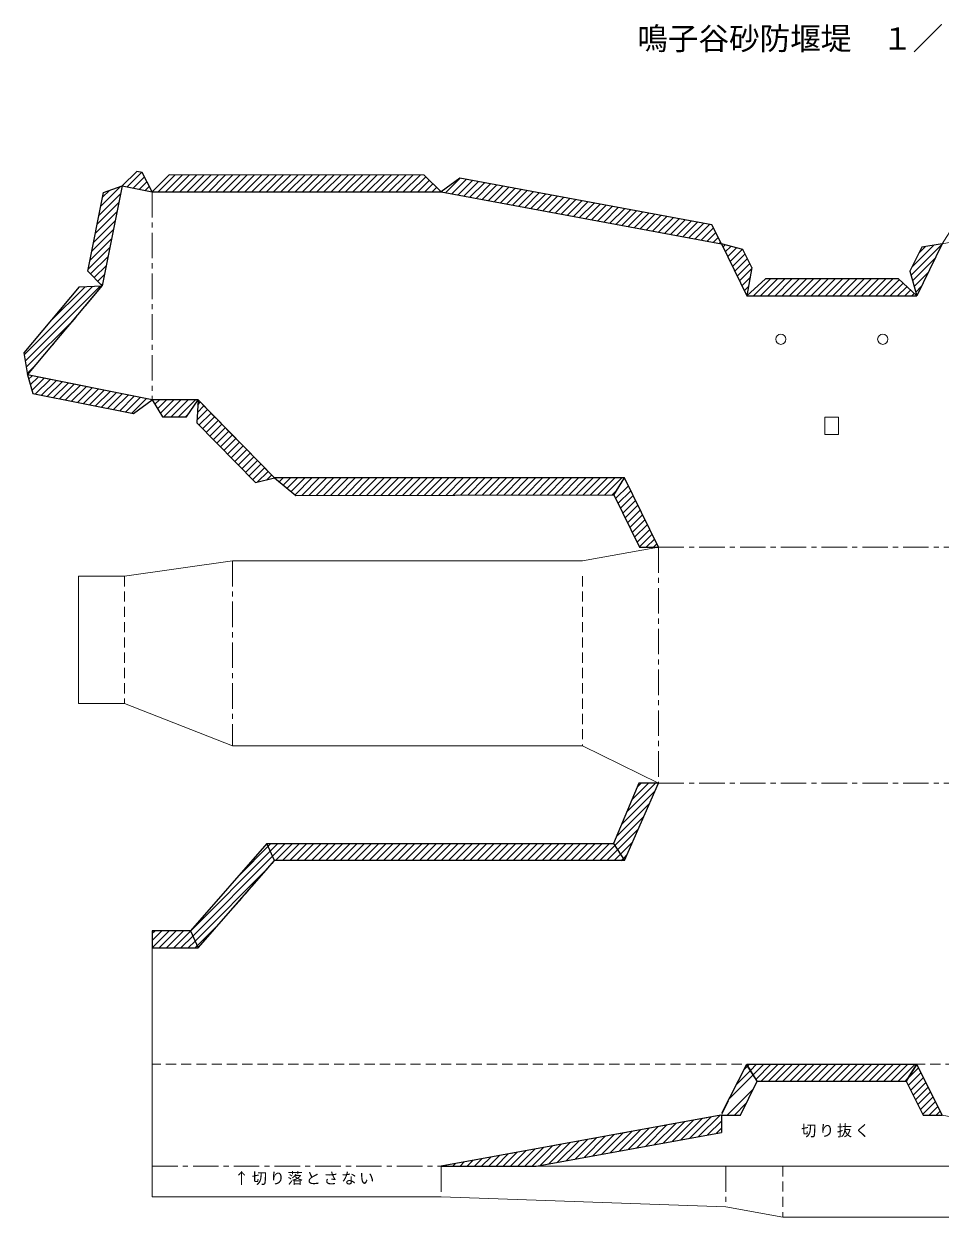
# Model space of a CAD drawing. Units: millimetres at full size, sheet at 1:300. Extents: x -1911260 to 408766, y -45196 to 976532.
# Drawn here: x -413978 to -359924, y 791137 to 861358 of the extents above; entities that cross this region are included whole.
import ezdxf
from ezdxf.enums import TextEntityAlignment as Align

# ---------------------------------------------------------------- set-up
doc = ezdxf.new("R2010")
doc.units = ezdxf.units.MM
doc.header["$LTSCALE"] = 300
doc.linetypes.add('CHAIN1', pattern=[8, 5, -1, 1, -1])
doc.linetypes.add('DASHED2', pattern=[3, 2, -1])
doc.layers.add('0-0', color=4, linetype='Continuous', lineweight=5)
doc.layers.add('0-1', color=2, linetype='Continuous')
doc.styles.add('ＭＳ ゴシック', font='')
doc.styles.get('ＭＳ ゴシック').set_extended_font_data('MS Gothic')

msp = doc.modelspace()

# ---------------------------------------------------------------- linework, layer by layer
at = {"layer": '0-0', "color": 2, "linetype": 'CHAIN1'}
for p, q in [((-406421.2, 851466.5), (-408186.3, 851819.2)), ((-406421.2, 851466.5), (-406421.2, 839229.3)), ((-406421.2, 851466.5), (-406239.1, 851466.5)), ((-406239.1, 851466.5), (-389421.2, 851466.5)), ((-389421.2, 851466.5), (-372921.2, 848406.5)), ((-406419.1, 839228.8), (-403721.2, 839226.5)), ((-376621.2, 830556.5), (-356221.2, 830556.5)), ((-376621.2, 830556.5), (-376621.2, 816681.5)), ((-401693.2, 829756.5), (-401693.2, 818881.5)), ((-376621.2, 816681.5), (-356221.2, 816681.5)), ((-371434.3, 800110.7), (-372921.2, 797137)), ((-389421.2, 794137), (-372949.9, 797137)), ((-406421.2, 794137), (-389421.2, 794134)), ((-389421.2, 794134), (-389421.2, 792337)), ((-372651.2, 794134), (-372651.2, 791737))]:
    msp.add_line(p, q, dxfattribs=at)
at = {"layer": '0-0'}
for p, q in [((-406421.2, 851466.5), (-405421.2, 852466.5)), ((-390431.2, 852466.5), (-405421.2, 852466.5)), ((-390414.1, 852459.4), (-390431.2, 852466.5)), ((-371647.9, 848080.8), (-371126, 847016.1)), ((-371126, 847016.1), (-371421.2, 845346.5)), ((-377713, 816681.5), (-376621.2, 816681.5)), ((-406421.2, 807983), (-406421.2, 806983)), ((-404174.5, 807983), (-403721.2, 806983)), ((-406421.2, 806983), (-406421.2, 794137)), ((-371421.2, 800137), (-370803.2, 799137)), ((-370803.2, 799137), (-371803.2, 797137)), ((-362039.2, 799137), (-361039.2, 797137)), ((-372921.2, 797137), (-371803.2, 797137)), ((-372921.2, 797137), (-372921.2, 796120.6)), ((-359921.2, 797137), (-361039.2, 797137)), ((-383831, 794137), (-372921.2, 796120.6)), ((-389421.2, 794137), (-343421.2, 794137))]:
    msp.add_line(p, q, dxfattribs=at)
at = {"layer": '0-0', "color": 7, "linetype": 'DASHED2'}
for p, q in [((-408056.2, 828856.5), (-408056.2, 821356.5)), ((-381093.2, 828856.5), (-381093.2, 818881.5)), ((-333021.2, 800137), (-406421.2, 800137)), ((-369297.2, 794137), (-369297.2, 791137))]:
    msp.add_line(p, q, dxfattribs=at)
at = {"layer": '0-0'}
for points in [[(-406421.2, 851466.5), (-407022.3, 852606.4), (-407323.4, 852666.5), (-408186.3, 851819.2), (-409284.8, 851425.1), (-410208.2, 846804), (-409362, 845935.5), (-410721, 845874.4), (-413978.3, 842007.7), (-413773.7, 840698.4), (-413442.9, 839612.4), (-407522.8, 838427.2), (-406419.1, 839228.8), (-405815.1, 838226.5), (-404396.7, 838226.5), (-403721.2, 839226.5), (-403803.8, 837882.3), (-400349.3, 834358.8), (-399221.2, 834636.5), (-397960.2, 833607.9), (-379240.3, 833627.5), (-378621.2, 834636.5)], [(-390431.2, 852466.5), (-390414.1, 852459.4), (-389421.2, 851466.5)], [(-389421.2, 851466.5), (-388308.8, 852277.3), (-373475.1, 849526.3)], [(-343421.2, 851466.5), (-344801.7, 852227.5), (-359193.4, 849558.5), (-359921.2, 848406.5), (-361123.3, 848226.1), (-361818.5, 846807.9), (-361421.2, 845346.5), (-362495.1, 846346.5), (-370323.2, 846346.5), (-371421.2, 845346.5)], [(-371647.9, 848080.8), (-372921.2, 848406.5), (-373475.1, 849526.3)], [(-379240.3, 833627.5), (-377734.9, 830556.5), (-376621.2, 830556.5)], [(-376621.2, 830556.5), (-381093.2, 829756.5), (-401693.2, 829756.5), (-408056.2, 828856.5), (-410756.2, 828856.5)], [(-410756.2, 828856.5), (-410756.2, 821356.5), (-408056.2, 821356.5), (-401693.2, 818881.5), (-381093.2, 818881.5), (-376621.2, 816681.5)], [(-377773.3, 816681.5), (-379274.8, 813117.5), (-378621.2, 812117.5)], [(-399674.5, 813117.5), (-404174.5, 807983), (-406421.2, 807983)], [(-379274.8, 813117.5), (-399674.5, 813117.5), (-399221.2, 812117.5)], [(-370803.2, 799137), (-362039.2, 799137), (-361421.2, 800137)], [(-406421.2, 794137), (-406421.2, 792337), (-389421.2, 792337), (-372651.2, 791737), (-369297.2, 791137), (-359297.2, 791137), (-355943.2, 791737), (-339173.2, 792337), (-323173.2, 792337), (-323173.2, 794137)]]:
    msp.add_lwpolyline(points, dxfattribs=at)
at = {"layer": '0-0', "color": 2, "linetype": 'CHAIN1'}
for points in [[(-408200.2, 851807.9), (-409362, 845935.5), (-413773.7, 840698.4), (-406424.2, 839227.1)], [(-372921.2, 848406.5), (-371421.2, 845346.5), (-361421.2, 845346.5), (-359921.2, 848406.5), (-343421.2, 851466.5), (-327421.2, 851466.5), (-329221.2, 848406.5)], [(-403721.2, 839226.5), (-399221.2, 834636.5), (-378621.2, 834636.5), (-376621.2, 830556.5)], [(-406421.2, 806983), (-403721.2, 806983), (-399221.2, 812117.5), (-378621.2, 812117.5), (-376621.2, 816681.5)], [(-371421.2, 800137), (-361421.2, 800137), (-359921.2, 797137), (-343421.2, 794137)]]:
    msp.add_lwpolyline(points, dxfattribs=at)
at = {"layer": '0-0'}
msp.add_lwpolyline([(-366821.2, 838206.5), (-366821.2, 837186.5), (-366021.2, 837186.5), (-366021.2, 838206.5)], close=True, dxfattribs=at)
for centre in [(-369421.2, 842796.5), (-363421.2, 842796.5)]:
    msp.add_circle(centre, 300, dxfattribs=at)
at = {"layer": '0-1', "color": 5}
for p, q in [((-408186.3, 851819.2), (-407323.4, 852666.5)), ((-409284.8, 851425.1), (-408186.3, 851819.2)), ((-408186.3, 851819.2), (-406421.2, 851466.5)), ((-410208.2, 846804), (-409284.8, 851425.1)), ((-372921.2, 848406.5), (-371421.2, 845346.5)), ((-359921.2, 848406.5), (-361421.2, 845346.5)), ((-359921.2, 848406.5), (-361123.3, 848226.1)), ((-371126, 847016.1), (-371421.2, 845346.5)), ((-362495.1, 846346.5), (-370323.2, 846346.5)), ((-362495.1, 846346.5), (-361421.2, 845346.5)), ((-413773.7, 840698.4), (-409362, 845935.5)), ((-410721, 845874.4), (-409362, 845935.5)), ((-406419.1, 839228.8), (-413773.7, 840698.4)), ((-404174.5, 807983), (-406421.2, 807983)), ((-371421.2, 800137), (-361421.2, 800137)), ((-372949.9, 797137), (-389421.2, 794137)), ((-372921.2, 797137), (-372921.2, 796120.6))]:
    msp.add_line(p, q, dxfattribs=at)
at = {"layer": '0-1'}
for p, q in [((-407895.7, 851761.1), (-407045.8, 852611.1)), ((-407542.1, 851690.5), (-406885.5, 852347.1)), ((-407188.5, 851619.8), (-406739.1, 852069.3)), ((-406834.9, 851549.2), (-406592.6, 851791.5)), ((-406069.1, 851466.5), (-405069.2, 852466.3)), ((-405644.8, 851466.5), (-404645.2, 852466.1)), ((-405220.5, 851466.5), (-404221.1, 852465.9)), ((-404796.3, 851466.5), (-403797, 852465.7)), ((-404372, 851466.5), (-403373, 852465.5)), ((-403947.7, 851466.5), (-402948.9, 852465.3)), ((-403523.5, 851466.5), (-402524.8, 852465.1)), ((-403099.2, 851466.5), (-402100.8, 852464.9)), ((-402675, 851466.5), (-401676.7, 852464.7)), ((-402250.7, 851466.5), (-401252.7, 852464.5)), ((-401826.4, 851466.5), (-400828.6, 852464.3)), ((-401402.2, 851466.5), (-400404.5, 852464.1)), ((-400977.9, 851466.5), (-399980.5, 852463.9)), ((-400553.6, 851466.5), (-399556.4, 852463.7)), ((-400129.4, 851466.5), (-399132.3, 852463.5)), ((-399705.1, 851466.5), (-398708.3, 852463.3)), ((-399280.8, 851466.5), (-398284.2, 852463.1)), ((-398856.6, 851466.5), (-397860.1, 852462.9)), ((-398432.3, 851466.5), (-397436.1, 852462.7)), ((-398008, 851466.5), (-397012, 852462.5)), ((-397583.8, 851466.5), (-396587.9, 852462.3)), ((-397159.5, 851466.5), (-396163.9, 852462.1)), ((-396735.3, 851466.5), (-395739.8, 852461.9)), ((-396311, 851466.5), (-395315.8, 852461.7)), ((-395886.7, 851466.5), (-394891.7, 852461.5)), ((-395462.5, 851466.5), (-394467.6, 852461.3)), ((-395038.2, 851466.5), (-394043.6, 852461.1)), ((-394613.9, 851466.5), (-393619.5, 852460.9)), ((-394189.7, 851466.5), (-393195.4, 852460.7)), ((-393765.4, 851466.5), (-392771.4, 852460.5)), ((-393341.1, 851466.5), (-392347.3, 852460.3)), ((-392916.9, 851466.5), (-391923.2, 852460.1)), ((-392492.6, 851466.5), (-391499.2, 852459.9)), ((-392068.3, 851466.5), (-391075.1, 852459.7)), ((-391644.1, 851466.5), (-390651, 852459.5)), ((-391219.8, 851466.5), (-390320.5, 852365.8)), ((-390795.6, 851466.5), (-390108.4, 852153.7)), ((-390371.3, 851466.5), (-389896.2, 851941.5)), ((-389149, 851416), (-388291, 852274)), ((-388791.1, 851349.6), (-387933.1, 852207.6)), ((-388433.2, 851283.3), (-387575.3, 852141.2)), ((-388075.3, 851216.9), (-387217.4, 852074.8)), ((-387717.4, 851150.5), (-386859.5, 852008.5)), ((-387359.5, 851084.1), (-386501.6, 851942.1)), ((-387001.6, 851017.8), (-386143.7, 851875.7)), ((-386643.7, 850951.4), (-385785.8, 851809.3)), ((-409547.8, 850109.1), (-408273.4, 851383.5)), ((-409441.8, 850639.3), (-408304.3, 851776.9)), ((-409335.9, 851169.5), (-408965.9, 851539.5)), ((-406481.3, 851478.5), (-406446.1, 851513.7)), ((-389947, 851466.5), (-389684.1, 851729.4)), ((-389522.8, 851466.5), (-389472, 851517.3)), ((-386285.9, 850885), (-385427.9, 851743)), ((-385928, 850818.7), (-385070, 851676.6)), ((-385570.1, 850752.3), (-384712.1, 851610.2)), ((-385212.2, 850685.9), (-384354.2, 851543.9)), ((-384854.3, 850619.5), (-383996.3, 851477.5)), ((-384496.4, 850553.2), (-383638.5, 851411.1)), ((-384138.5, 850486.8), (-383280.6, 851344.7)), ((-383780.6, 850420.4), (-382922.7, 851278.4)), ((-383422.7, 850354), (-382564.8, 851212)), ((-383064.8, 850287.7), (-382206.9, 851145.6)), ((-382706.9, 850221.3), (-381849, 851079.2)), ((-409653.7, 849578.9), (-408379.3, 850853.3)), ((-382349, 850154.9), (-381491.1, 851012.9)), ((-381991.2, 850088.6), (-381133.2, 850946.5)), ((-381633.3, 850022.2), (-380775.3, 850880.1)), ((-381275.4, 849955.8), (-380417.4, 850813.8)), ((-380917.5, 849889.4), (-380059.5, 850747.4)), ((-380559.6, 849823.1), (-379701.6, 850681)), ((-380201.7, 849756.7), (-379343.8, 850614.6)), ((-379843.8, 849690.3), (-378985.9, 850548.3)), ((-379485.9, 849624), (-378628, 850481.9)), ((-379128, 849557.6), (-378270.1, 850415.5)), ((-409865.6, 848518.5), (-408591.2, 849792.9)), ((-409759.7, 849048.7), (-408485.2, 850323.1)), ((-378770.1, 849491.2), (-377912.2, 850349.1)), ((-378412.2, 849424.8), (-377554.3, 850282.8)), ((-378054.3, 849358.5), (-377196.4, 850216.4)), ((-377696.5, 849292.1), (-376838.5, 850150)), ((-377338.6, 849225.7), (-376480.6, 850083.7)), ((-376980.7, 849159.3), (-376122.7, 850017.3)), ((-376622.8, 849093), (-375764.8, 849950.9)), ((-376264.9, 849026.6), (-375406.9, 849884.5)), ((-375907, 848960.2), (-375049.1, 849818.2)), ((-375549.1, 848893.9), (-374691.2, 849751.8)), ((-375191.2, 848827.5), (-374333.3, 849685.4)), ((-409971.6, 847988.3), (-408697.1, 849262.7)), ((-374833.3, 848761.1), (-373975.4, 849619)), ((-374475.4, 848694.7), (-373617.5, 849552.7)), ((-374117.5, 848628.4), (-373390.6, 849355.3)), ((-373759.7, 848562), (-373250.1, 849071.5)), ((-410077.5, 847458), (-408803.1, 848732.5)), ((-373401.8, 848495.6), (-373109.7, 848787.6)), ((-373043.9, 848429.2), (-372969.3, 848503.8)), ((-372829.5, 848219.4), (-372699.1, 848349.7)), ((-361753.2, 846567.7), (-359927.7, 848393.2)), ((-361704.3, 847040.9), (-360412.4, 848332.8)), ((-410183.5, 846927.8), (-408909, 848202.3)), ((-410047.7, 846639.3), (-409015, 847672)), ((-372689.9, 847934.7), (-372361.3, 848263.3)), ((-372550.3, 847650), (-372023.4, 848176.9)), ((-372410.8, 847365.3), (-371685.6, 848090.5)), ((-372271.2, 847080.6), (-371523.9, 847827.9)), ((-361296.3, 847873.1), (-360911.5, 848257.9)), ((-409838.3, 846424.4), (-409120.9, 847141.8)), ((-372131.7, 846795.9), (-371384.3, 847543.2)), ((-371992.1, 846511.2), (-371244.8, 847258.5)), ((-371852.5, 846226.5), (-371139.5, 846939.5)), ((-361662.5, 846234.2), (-360335.6, 847561)), ((-409629, 846209.5), (-409226.9, 846611.6)), ((-371713, 845941.8), (-371230.6, 846424.1)), ((-371035.4, 845346.5), (-370035.4, 846346.5)), ((-370611.2, 845346.5), (-369611.2, 846346.5)), ((-370186.9, 845346.5), (-369186.9, 846346.5)), ((-369762.7, 845346.5), (-368762.7, 846346.5)), ((-369338.4, 845346.5), (-368338.4, 846346.5)), ((-368914.1, 845346.5), (-367914.1, 846346.5)), ((-368489.9, 845346.5), (-367489.9, 846346.5)), ((-368065.6, 845346.5), (-367065.6, 846346.5)), ((-367641.3, 845346.5), (-366641.3, 846346.5)), ((-367217.1, 845346.5), (-366217.1, 846346.5)), ((-366792.8, 845346.5), (-365792.8, 846346.5)), ((-366368.5, 845346.5), (-365368.5, 846346.5)), ((-365944.3, 845346.5), (-364944.3, 846346.5)), ((-365520, 845346.5), (-364520, 846346.5)), ((-365095.8, 845346.5), (-364095.8, 846346.5)), ((-364671.5, 845346.5), (-363671.5, 846346.5)), ((-364247.2, 845346.5), (-363247.2, 846346.5)), ((-363823, 845346.5), (-362823, 846346.5)), ((-363398.7, 845346.5), (-362445.2, 846300)), ((-361571.8, 845900.6), (-360743.6, 846728.8)), ((-413958.3, 841880.2), (-409928.5, 845910)), ((-413901, 841513.2), (-409484.2, 845930)), ((-412498.9, 843763.9), (-410372.7, 845890.1)), ((-409419.6, 845994.6), (-409332.8, 846081.4)), ((-371573.4, 845657), (-371321.8, 845908.7)), ((-362974.4, 845346.5), (-362225.5, 846095.4)), ((-362550.2, 845346.5), (-362005.8, 845890.9)), ((-362125.9, 845346.5), (-361786.1, 845686.3)), ((-361701.6, 845346.5), (-361566.4, 845481.7)), ((-361481.1, 845567), (-361151.5, 845896.6)), ((-371433.9, 845372.3), (-371412.9, 845393.3)), ((-413843.7, 841146.3), (-411005.7, 843984.3)), ((-413786.3, 840779.4), (-413273.5, 841292.3)), ((-413696.5, 840445), (-413498.1, 840643.4)), ((-413597.4, 840119.7), (-413144.5, 840572.7)), ((-413498.4, 839794.5), (-412790.9, 840502.1)), ((-413287.4, 839581.2), (-412437.3, 840431.4)), ((-412933.9, 839510.5), (-412083.6, 840360.7)), ((-412580.4, 839439.7), (-411730, 840290.1)), ((-412226.9, 839368.9), (-411376.4, 840219.4)), ((-411873.4, 839298.2), (-411022.8, 840148.8)), ((-411519.9, 839227.4), (-410669.2, 840078.1)), ((-411166.4, 839156.6), (-410315.6, 840007.5)), ((-410812.9, 839085.9), (-409962, 839936.8)), ((-410459.4, 839015.1), (-409608.4, 839866.1)), ((-410105.9, 838944.3), (-409254.8, 839795.5)), ((-409752.5, 838873.6), (-408901.2, 839724.8)), ((-409399, 838802.8), (-408547.6, 839654.2)), ((-409045.5, 838732), (-408194, 839583.5)), ((-408692, 838661.3), (-407840.4, 839512.9)), ((-408338.5, 838590.5), (-407486.8, 839442.2)), ((-407985, 838519.7), (-407133.2, 839371.5)), ((-407631.5, 838448.9), (-406779.5, 839300.9)), ((-406449.2, 839207), (-406425.9, 839230.2)), ((-406262.6, 838969.3), (-406003.4, 839228.5)), ((-406103.1, 838704.5), (-405579.5, 839228.1)), ((-405943.6, 838439.8), (-405155.6, 839227.7)), ((-405732.6, 838226.5), (-404731.7, 839227.4)), ((-405308.3, 838226.5), (-404307.8, 839227)), ((-404884.1, 838226.5), (-403883.9, 839226.6)), ((-403793.8, 838043.9), (-403171.7, 838666)), ((-403766.1, 838496), (-403381.8, 838880.3)), ((-403738.3, 838948), (-403591.8, 839094.5)), ((-403668.8, 837744.7), (-402961.7, 838451.8)), ((-404459.8, 838226.5), (-404265.2, 838421.1)), ((-403458.8, 837530.4), (-402751.7, 838237.6)), ((-403248.8, 837316.2), (-402541.6, 838023.4)), ((-403038.8, 837102), (-402331.6, 837809.1)), ((-402828.7, 836887.7), (-402121.6, 837594.9)), ((-402618.7, 836673.5), (-401911.5, 837380.7)), ((-402408.7, 836459.3), (-401701.5, 837166.4)), ((-402198.6, 836245), (-401491.5, 836952.2)), ((-401988.6, 836030.8), (-401281.5, 836738)), ((-401778.6, 835816.6), (-401071.4, 836523.7)), ((-401568.5, 835602.4), (-400861.4, 836309.5)), ((-401358.5, 835388.1), (-400651.4, 836095.3)), ((-401148.5, 835173.9), (-400441.3, 835881)), ((-400938.4, 834959.7), (-400231.3, 835666.8)), ((-400728.4, 834745.4), (-400021.3, 835452.6)), ((-400518.4, 834531.2), (-399811.2, 835238.3)), ((-400239.5, 834385.8), (-399601.2, 835024.1)), ((-399676.7, 834524.4), (-399391.2, 834809.9)), ((-399176.6, 834600.1), (-399140.3, 834636.5)), ((-398943, 834409.5), (-398716, 834636.5)), ((-398709.3, 834218.9), (-398291.7, 834636.5)), ((-398475.6, 834028.4), (-397867.5, 834636.5)), ((-398242, 833837.8), (-397443.2, 834636.5)), ((-398008.3, 833647.2), (-397019, 834636.5)), ((-397622.8, 833608.4), (-396594.7, 834636.5)), ((-397197.8, 833609.1), (-396170.4, 834636.5)), ((-396772.9, 833609.7), (-395746.2, 834636.5)), ((-396348, 833610.4), (-395321.9, 834636.5)), ((-395923.1, 833611), (-394897.6, 834636.5)), ((-395498.2, 833611.7), (-394473.4, 834636.5)), ((-395073.3, 833612.3), (-394049.1, 834636.5)), ((-394648.4, 833613), (-393624.8, 834636.5)), ((-394223.4, 833613.6), (-393200.6, 834636.5)), ((-393798.5, 833614.3), (-392776.3, 834636.5)), ((-393373.6, 833614.9), (-392352.1, 834636.5)), ((-392948.7, 833615.6), (-391927.8, 834636.5)), ((-392523.8, 833616.2), (-391503.5, 834636.5)), ((-392098.9, 833616.9), (-391079.3, 834636.5)), ((-391674, 833617.5), (-390655, 834636.5)), ((-391249.1, 833618.2), (-390230.7, 834636.5)), ((-390824.1, 833618.8), (-389806.5, 834636.5)), ((-390399.2, 833619.5), (-389382.2, 834636.5)), ((-389974.3, 833620.1), (-388957.9, 834636.5)), ((-389549.4, 833620.8), (-388533.7, 834636.5)), ((-389124.5, 833621.4), (-388109.4, 834636.5)), ((-388699.6, 833622.1), (-387685.1, 834636.5)), ((-388274.7, 833622.7), (-387260.9, 834636.5)), ((-387849.7, 833623.4), (-386836.6, 834636.5)), ((-387424.8, 833624), (-386412.4, 834636.5)), ((-386999.9, 833624.7), (-385988.1, 834636.5)), ((-386575, 833625.3), (-385563.8, 834636.5)), ((-386150.1, 833626), (-385139.6, 834636.5)), ((-385725.2, 833626.6), (-384715.3, 834636.5)), ((-385300.3, 833627.3), (-384291, 834636.5)), ((-384875.4, 833627.9), (-383866.8, 834636.5)), ((-384450.4, 833628.6), (-383442.5, 834636.5)), ((-384025.5, 833629.2), (-383018.2, 834636.5)), ((-383600.6, 833629.9), (-382594, 834636.5)), ((-383175.7, 833630.5), (-382169.7, 834636.5)), ((-382750.8, 833631.2), (-381745.4, 834636.5)), ((-382325.9, 833631.8), (-381321.2, 834636.5)), ((-381901, 833632.5), (-380896.9, 834636.5)), ((-381476.1, 833633.1), (-380472.7, 834636.5)), ((-381051.1, 833633.7), (-380048.4, 834636.5)), ((-380626.2, 833634.4), (-379624.1, 834636.5)), ((-380201.3, 833635), (-379199.9, 834636.5)), ((-379776.4, 833635.7), (-378775.6, 834636.5)), ((-379351.5, 833636.3), (-379087.6, 833900.2)), ((-379146.4, 833417.1), (-378392.9, 834170.7)), ((-379006.3, 833133), (-378253.3, 833886)), ((-378866.1, 832849), (-378113.7, 833601.3)), ((-378725.9, 832564.9), (-377974.2, 833316.6)), ((-378585.7, 832280.8), (-377834.6, 833031.9)), ((-378445.5, 831996.7), (-377695.1, 832747.2)), ((-378305.4, 831712.6), (-377555.5, 832462.5)), ((-378165.2, 831428.5), (-377415.9, 832177.8)), ((-378025, 831144.5), (-377276.4, 831893.1)), ((-377884.8, 830860.4), (-377136.8, 831608.4)), ((-377744.6, 830576.3), (-376997.3, 831323.7)), ((-377340.2, 830556.5), (-376857.7, 831039)), ((-376915.9, 830556.5), (-376718.1, 830754.3)), ((-378489, 814982.7), (-376790.2, 816681.5)), ((-378180.2, 815715.8), (-377214.5, 816681.5)), ((-377871.3, 816448.9), (-377638.7, 816681.5)), ((-378797.9, 814249.6), (-376820.3, 816227.1)), ((-379106.7, 813516.4), (-377151.2, 815471.9)), ((-379198.3, 813000.5), (-377482.2, 814716.7)), ((-379030.7, 812744), (-377813.1, 813961.5)), ((-378863, 812487.4), (-378144.1, 813206.3)), ((-404168.8, 807970.5), (-399470.9, 812668.4)), ((-401294.3, 811269.2), (-399603.2, 812960.3)), ((-401294.3, 811269.2), (-399603.2, 812960.3)), ((-399603.2, 812960.3), (-399446.1, 813117.5)), ((-399470.9, 812668.4), (-399021.8, 813117.5)), ((-399338.6, 812376.5), (-398597.5, 813117.5)), ((-399173.3, 812117.5), (-398173.3, 813117.5)), ((-398749, 812117.5), (-397749, 813117.5)), ((-398324.8, 812117.5), (-397324.8, 813117.5)), ((-397900.5, 812117.5), (-396900.5, 813117.5)), ((-397476.2, 812117.5), (-396476.2, 813117.5)), ((-397052, 812117.5), (-396052, 813117.5)), ((-396627.7, 812117.5), (-395627.7, 813117.5)), ((-396203.4, 812117.5), (-395203.4, 813117.5)), ((-395779.2, 812117.5), (-394779.2, 813117.5)), ((-395354.9, 812117.5), (-394354.9, 813117.5)), ((-394930.6, 812117.5), (-393930.6, 813117.5)), ((-394506.4, 812117.5), (-393506.4, 813117.5)), ((-394082.1, 812117.5), (-393082.1, 813117.5)), ((-393657.8, 812117.5), (-392657.8, 813117.5)), ((-393233.6, 812117.5), (-392233.6, 813117.5)), ((-392809.3, 812117.5), (-391809.3, 813117.5)), ((-392385.1, 812117.5), (-391385.1, 813117.5)), ((-391960.8, 812117.5), (-390960.8, 813117.5)), ((-391536.5, 812117.5), (-390536.5, 813117.5)), ((-391112.3, 812117.5), (-390112.3, 813117.5)), ((-390688, 812117.5), (-389688, 813117.5)), ((-390263.7, 812117.5), (-389263.7, 813117.5)), ((-389839.5, 812117.5), (-388839.5, 813117.5)), ((-389415.2, 812117.5), (-388415.2, 813117.5)), ((-388990.9, 812117.5), (-387990.9, 813117.5)), ((-388566.7, 812117.5), (-387566.7, 813117.5)), ((-388142.4, 812117.5), (-387142.4, 813117.5)), ((-387718.2, 812117.5), (-386718.2, 813117.5)), ((-387293.9, 812117.5), (-386293.9, 813117.5)), ((-386869.6, 812117.5), (-385869.6, 813117.5)), ((-386445.4, 812117.5), (-385445.4, 813117.5)), ((-386021.1, 812117.5), (-385021.1, 813117.5)), ((-385596.8, 812117.5), (-384596.8, 813117.5)), ((-385172.6, 812117.5), (-384172.6, 813117.5)), ((-384748.3, 812117.5), (-383748.3, 813117.5)), ((-384324, 812117.5), (-383324, 813117.5)), ((-383899.8, 812117.5), (-382899.8, 813117.5)), ((-383475.5, 812117.5), (-382475.5, 813117.5)), ((-383051.2, 812117.5), (-382051.2, 813117.5)), ((-382627, 812117.5), (-381627, 813117.5)), ((-382202.7, 812117.5), (-381202.7, 813117.5)), ((-381778.5, 812117.5), (-380778.5, 813117.5)), ((-381354.2, 812117.5), (-380354.2, 813117.5)), ((-380929.9, 812117.5), (-379929.9, 813117.5)), ((-380505.7, 812117.5), (-379505.7, 813117.5)), ((-380081.4, 812117.5), (-379198.3, 813000.5)), ((-379657.1, 812117.5), (-379030.7, 812744)), ((-379232.9, 812117.5), (-378863, 812487.4)), ((-404036.5, 807678.6), (-399338.6, 812376.5)), ((-378808.6, 812117.5), (-378695.3, 812230.8)), ((-378695.3, 812230.8), (-378475, 812451.1)), ((-403904.2, 807386.6), (-399561, 811729.8)), ((-403771.8, 807094.7), (-402570, 808296.5)), ((-406421.2, 806990.9), (-405429.1, 807983)), ((-406421.2, 807415.2), (-405853.4, 807983)), ((-406421.2, 807839.4), (-406277.6, 807983)), ((-406004.8, 806983), (-405004.8, 807983)), ((-405580.6, 806983), (-404580.6, 807983)), ((-405156.3, 806983), (-404168.8, 807970.5)), ((-404732, 806983), (-404036.5, 807678.6)), ((-404307.8, 806983), (-403904.2, 807386.6)), ((-403883.5, 806983), (-403771.8, 807094.7)), ((-371579.7, 799830.3), (-371381.2, 800028.7)), ((-371381.2, 800028.7), (-371273, 800137)), ((-371214.4, 799771.3), (-370848.7, 800137)), ((-371047.5, 799513.9), (-370424.4, 800137)), ((-370880.6, 799256.5), (-370000.2, 800137)), ((-370575.9, 799137), (-369575.9, 800137)), ((-370151.6, 799137), (-369151.6, 800137)), ((-369727.4, 799137), (-368727.4, 800137)), ((-369303.1, 799137), (-368303.1, 800137)), ((-368878.8, 799137), (-367878.8, 800137)), ((-368454.6, 799137), (-367454.6, 800137)), ((-368030.3, 799137), (-367030.3, 800137)), ((-367606.1, 799137), (-366606.1, 800137)), ((-367181.8, 799137), (-366181.8, 800137)), ((-366757.5, 799137), (-365757.5, 800137)), ((-366333.3, 799137), (-365333.3, 800137)), ((-365909, 799137), (-364909, 800137)), ((-365484.7, 799137), (-364484.7, 800137)), ((-365060.5, 799137), (-364060.5, 800137)), ((-364636.2, 799137), (-363636.2, 800137)), ((-364211.9, 799137), (-363211.9, 800137)), ((-363787.7, 799137), (-362787.7, 800137)), ((-363363.4, 799137), (-362363.4, 800137)), ((-362939.1, 799137), (-361939.1, 800137)), ((-362514.9, 799137), (-361514.9, 800137)), ((-372492.5, 798068.9), (-371047.5, 799513.9)), ((-372036.1, 798949.6), (-371214.4, 799771.3)), ((-361914.9, 798888.4), (-361169.6, 799633.8)), ((-361773.5, 798605.6), (-361028.2, 799350.9)), ((-372575.9, 797137), (-371030.4, 798682.5)), ((-361632.1, 798322.7), (-360886.7, 799068.1)), ((-361490.7, 798039.9), (-360745.3, 798785.2)), ((-361349.3, 797757), (-360603.9, 798502.4)), ((-372151.6, 797137), (-371454.7, 797834)), ((-361207.8, 797474.2), (-360462.5, 798219.6)), ((-361066.4, 797191.4), (-360321.1, 797936.7)), ((-374778.5, 795782.9), (-373530.1, 797031.3)), ((-374260, 795877.2), (-373011.4, 797125.8)), ((-360696.5, 797137), (-360179.6, 797653.9)), ((-360272.2, 797137), (-360038.2, 797371)), ((-378408.3, 795122.9), (-377161.3, 796369.9)), ((-377889.8, 795217.2), (-376642.6, 796464.4)), ((-377371.2, 795311.5), (-376123.8, 796558.9)), ((-376852.7, 795405.8), (-375605.1, 796653.4)), ((-376334.2, 795500.1), (-375086.3, 796747.9)), ((-375815.6, 795594.3), (-374567.6, 796842.3)), ((-375297.1, 795688.6), (-374048.9, 796936.8)), ((-373741.4, 795971.5), (-372921.2, 796791.7)), ((-373222.9, 796065.7), (-372921.2, 796367.4)), ((-382556.7, 794368.7), (-381311.3, 795614.1)), ((-382038.1, 794463), (-380792.6, 795708.6)), ((-381519.6, 794557.3), (-380273.8, 795803.1)), ((-381001.1, 794651.5), (-379755.1, 795897.5)), ((-380482.5, 794745.8), (-379236.3, 795992)), ((-379964, 794840.1), (-378717.6, 796086.5)), ((-379445.4, 794934.4), (-378198.8, 796181)), ((-378926.9, 795028.7), (-377680.1, 796275.5)), ((-385758.2, 794137), (-384942.5, 794952.7)), ((-385334, 794137), (-384423.8, 795047.2)), ((-384909.7, 794137), (-383905, 795141.7)), ((-384485.4, 794137), (-383386.3, 795236.2)), ((-384061.2, 794137), (-382867.5, 795330.6)), ((-383593.8, 794180.1), (-382348.8, 795425.1)), ((-383075.2, 794274.4), (-381830, 795519.6)), ((-388728.1, 794137), (-388573.7, 794291.3)), ((-388303.8, 794137), (-388055, 794385.8)), ((-387879.6, 794137), (-387536.2, 794480.3)), ((-387455.3, 794137), (-387017.5, 794574.8)), ((-387031, 794137), (-386498.8, 794669.3)), ((-386606.8, 794137), (-385980, 794763.8)), ((-386182.5, 794137), (-385461.3, 794858.2)), ((-389152.4, 794137), (-389092.5, 794196.9))]:
    msp.add_line(p, q, dxfattribs=at)
at = {"layer": '0-1', "color": 5}
for points in [[(-406421.2, 851466.5), (-407022.3, 852606.4), (-407323.4, 852666.5)], [(-408186.3, 851819.2), (-409362, 845935.5), (-410208.2, 846804)], [(-388308.8, 852277.3), (-389421.2, 851466.5), (-372921.2, 848406.5)], [(-371126, 847016.1), (-371647.9, 848080.8), (-372921.2, 848406.5), (-373475.1, 849526.3), (-388308.8, 852277.3)], [(-361123.3, 848226.1), (-361818.5, 846807.9), (-361421.2, 845346.5)], [(-370323.2, 846346.5), (-371421.2, 845346.5), (-361421.2, 845346.5)], [(-410721, 845874.4), (-413978.3, 842007.7), (-413773.7, 840698.4), (-413442.9, 839612.4)], [(-413442.9, 839612.4), (-407522.8, 838427.2), (-406419.1, 839228.8), (-405815.1, 838226.5), (-404396.7, 838226.5), (-403721.2, 839226.5), (-406419.1, 839228.8)], [(-379254.7, 833636.5), (-377734.9, 830556.5), (-376621.2, 830556.5), (-378621.2, 834636.5)], [(-399674.5, 813117.5), (-404174.5, 807983), (-403721.2, 806983), (-399221.2, 812117.5)], [(-378621.2, 812117.5), (-399221.2, 812117.5), (-399674.5, 813117.5), (-379274.8, 813117.5)], [(-406421.2, 807983), (-406421.2, 806983), (-403721.2, 806983)], [(-372921.2, 797137), (-371803.2, 797137), (-370803.2, 799137), (-371434.3, 800110.7), (-372921.2, 797241.8)], [(-370803.2, 799137), (-362039.2, 799137), (-361421.2, 800137), (-362039.2, 799137), (-361039.2, 797137), (-359921.2, 797137), (-361421.2, 800137)], [(-389421.2, 794137), (-383831, 794137), (-372921.2, 796120.6)]]:
    msp.add_lwpolyline(points, dxfattribs=at)
for points in [[(-406421.2, 851466.5), (-389421.2, 851466.5), (-390414.1, 852459.4), (-405421.2, 852466.5)], [(-403721.2, 839226.5), (-403803.8, 837882.3), (-400349.3, 834358.8), (-399221.2, 834636.5)], [(-399221.2, 834636.5), (-397960.2, 833607.9), (-379254.7, 833636.5), (-378621.2, 834636.5)], [(-376621.2, 816681.5), (-377773.3, 816681.5), (-379274.8, 813117.5), (-378621.2, 812117.5)]]:
    msp.add_lwpolyline(points, close=True, dxfattribs=at)
at = {"layer": '0-1'}
msp.add_lwpolyline([(-362090.6, 799137), (-361956.1, 799271.5), (-361311, 799916.6)], dxfattribs=at)

# ---------------------------------------------------------------- texts
at = {"layer": '0-0', "style": 'ＭＳ ゴシック'}
msp.add_text('鳴子谷砂防堰堤\u3000１／３００', height=1320, dxfattribs=at).set_placement((-377869.3, 859438.6), align=Align.BOTTOM_LEFT)
at = {"layer": '0-0', "color": 7, "char_height": 659.8, "attachment_point": 7, "style": 'ＭＳ ゴシック'}
for s, insert in [('\\T1.17;切り抜く', (-368228.3, 795825.7)), ('\\T1.17;↑切り落とさない', (-401613.5, 793024.3))]:
    msp.add_mtext(s, dxfattribs=dict(at, insert=insert))

doc.saveas('drawing.dxf')
